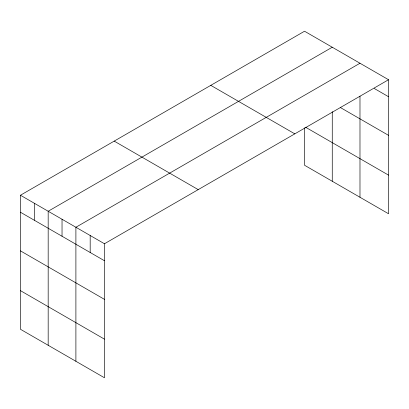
<?xml version="1.0" encoding="UTF-8"?>
<svg xmlns="http://www.w3.org/2000/svg" width="409" height="409" viewBox="0 0 409 409"><rect width="100%" height="100%" fill="white"/><g stroke="black" fill="none" stroke-linecap="round" stroke-linejoin="round"><path stroke-width="0.61" d="M388.55 79.729L104.464 243.749L104.464 377.773L20.45 329.271L20.45 195.241L304.536 31.227L388.55 79.729L388.55 213.759L304.536 165.251L304.536 127.859M332.261 47.234L48.175 211.248L48.175 345.273M359.986 63.242L75.9 227.256L75.9 361.28M374.266 88.482L388.55 96.728M340.257 107.465L388.55 135.348M305.6 127.25L388.55 175.139M210.788 85.353L294.802 133.855M114.198 141.115L198.212 189.623M20.45 195.241L104.464 243.749M20.45 212.235L104.464 260.743M20.45 250.86L104.464 299.362M20.45 290.646L104.464 339.153M359.986 96.176L359.986 197.266M332.261 111.693L332.261 181.259M90.184 235.502L90.184 252.496M62.035 219.25L62.035 236.249M34.31 203.247L34.31 220.241"/></g></svg>
